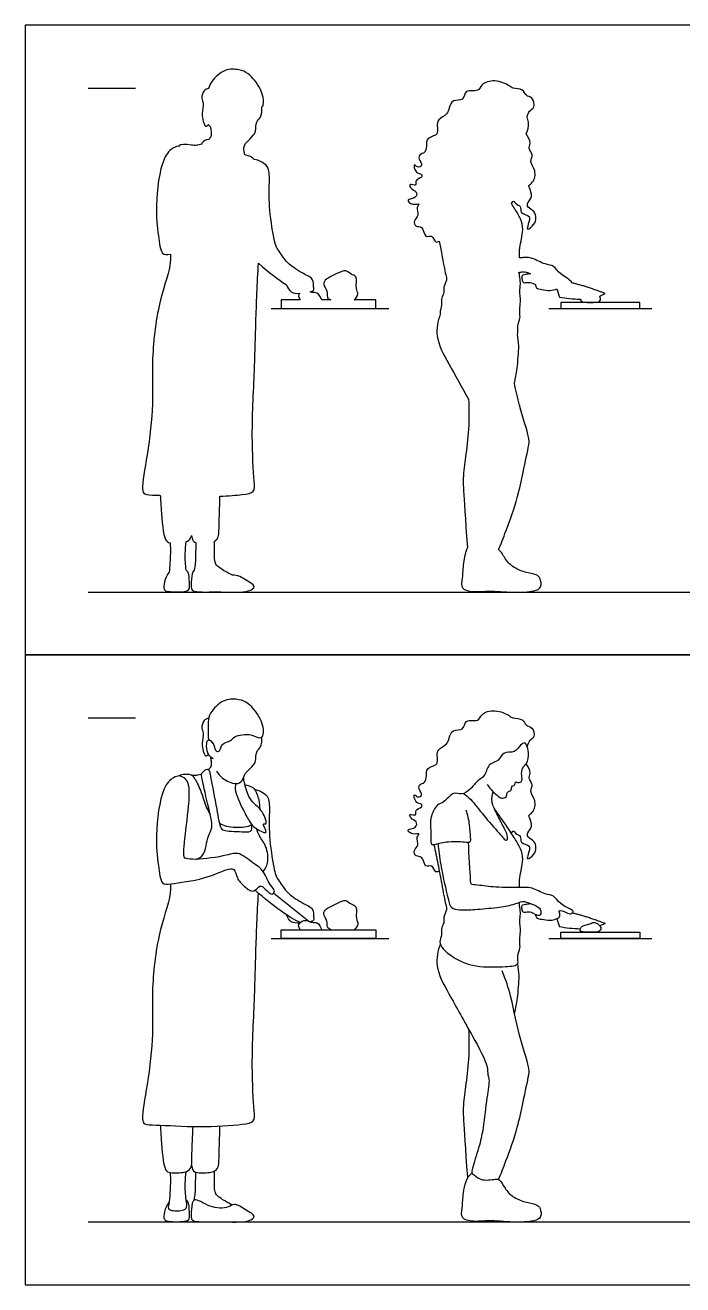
# Model space of a CAD drawing. Header units: millimetres. Extents: x 91.81 to 96.99, y 0.8 to 10.4.
# Drawn here: x 91.809 to 93.931, y 6.336 to 10.4 of the extents above; entities that cross this region are included whole.
import ezdxf

# ---------------------------------------------------------------- set-up
doc = ezdxf.new("R2010")
doc.units = ezdxf.units.MM
for name, color, linetype, true_color in [('AG-DETAIL-DIAGRAM', 7, 'Continuous', 0xccff66), ('AG-DIAGRAM', 7, 'Continuous', 0xfecc66), ('AG-GUIDE', 7, 'Continuous', 0xcccccc), ('AG-OUTLINE', 7, 'Continuous', 0x8000ff), ('AG-PEOPLE', 7, 'Continuous', 0x66ccff), ('X-VPRT', 6, 'Continuous', 0xff00ff)]:
    doc.layers.add(name, color=color, linetype=linetype, true_color=true_color)

msp = doc.modelspace()

# ---------------------------------------------------------------- linework, layer by layer
at = {"layer": 'AG-DETAIL-DIAGRAM'}
for p, q in [((93.4987, 9.4852), (93.8309, 9.4852)), ((93.4987, 7.4532), (93.8309, 7.4532))]:
    msp.add_line(p, q, dxfattribs=at)
for points in [[(92.6029, 9.4852), (92.9827, 9.4852)], [(92.6029, 7.4532), (92.9827, 7.4532)]]:
    msp.add_lwpolyline(points, dxfattribs=at)
at = {"layer": 'AG-DIAGRAM'}
for p, q in [((92.0123, 8.5708), (96.3811, 8.5708)), ((92.0123, 6.5388), (96.3811, 6.5388))]:
    msp.add_line(p, q, dxfattribs=at)
at = {"layer": 'AG-GUIDE'}
for p, q in [((92.0123, 10.1964), (92.1647, 10.1964)), ((92.0123, 8.1644), (92.1647, 8.1644))]:
    msp.add_line(p, q, dxfattribs=at)
at = {"layer": 'AG-OUTLINE'}
for points in [[(92.6965, 9.513), (92.6349, 9.513), (92.6349, 9.4852)], [(92.6349, 9.4852), (92.9398, 9.4852), (92.9398, 9.513), (92.87, 9.513)], [(92.7949, 9.513), (92.7658, 9.513)], [(93.5245, 9.5487), (93.5329, 9.5224)], [(93.6307, 9.5051), (93.5374, 9.505), (93.5374, 9.4852)], [(93.5374, 9.4852), (93.7916, 9.4852), (93.7916, 9.505), (93.6307, 9.5051)]]:
    msp.add_lwpolyline(points, dxfattribs=at)
for points, knots in [([(92.5726, 10.1351), (92.5747, 10.1371), (92.5819, 10.1501), (92.5711, 10.1976), (92.5308, 10.2452), (92.4995, 10.2571), (92.4514, 10.2605), (92.411, 10.2218), (92.4026, 10.2033), (92.4008, 10.195)], [3.219711, 3.219711, 3.219711, 3.219711, 3.34317, 3.753177, 4.204041, 4.529882, 4.913278, 5.33559, 5.608622, 5.608622, 5.608622, 5.608622]), ([(93.4286, 10.104), (93.4302, 10.1105), (93.4341, 10.1246), (93.4557, 10.1331), (93.4472, 10.1689), (93.4228, 10.1694), (93.4168, 10.1958), (93.3818, 10.194), (93.3712, 10.2054), (93.3249, 10.2262), (93.2794, 10.2117), (93.2733, 10.1823), (93.2262, 10.1953), (93.2254, 10.1531), (93.1869, 10.1619), (93.1763, 10.132), (93.1728, 10.1109), (93.1391, 10.0966), (93.138, 10.0749), (93.14, 10.0529), (93.134, 10.0434), (93.1019, 10.0355), (93.1051, 10.0098), (93.0996, 9.9856), (93.0821, 9.9847), (93.0757, 9.9669), (93.0957, 9.9477), (93.0736, 9.9378), (93.0653, 9.9513), (93.0623, 9.9438), (93.0701, 9.9196), (93.0886, 9.9214), (93.0908, 9.9064), (93.0639, 9.9023), (93.0746, 9.8772), (93.0453, 9.8912), (93.0529, 9.8699), (93.0733, 9.8649), (93.0731, 9.8394), (93.0333, 9.8386), (93.0588, 9.8173), (93.0858, 9.8264), (93.0688, 9.8111), (93.0816, 9.7849), (93.0602, 9.7708), (93.0682, 9.7462), (93.0927, 9.7544), (93.0968, 9.709), (93.1239, 9.7271), (93.1312, 9.6945), (93.1415, 9.7011), (93.1449, 9.7027)], [-12.65954, -12.65954, -12.65954, -12.65954, -12.402442, -12.150237, -11.846178, -11.589874, -11.324705, -11.014079, -10.787858, -10.38953, -10.012162, -9.739289, -9.399997, -9.098114, -8.791135, -8.496367, -8.232819, -7.909658, -7.65246, -7.389711, -7.207877, -6.905644, -6.630323, -6.361512, -6.145303, -5.924051, -5.66087, -5.440127, -5.24684, -5.131606, -4.856784, -4.634762, -4.466127, -4.203918, -3.987848, -3.748635, -3.550731, -3.292368, -3.056385, -2.76762, -2.513995, -2.26015, -2.064913, -1.776925, -1.513511, -1.270545, -1.030052, -0.709514, -0.464511, -0.191206, 0, 0, 0, 0]), ([(92.4008, 10.195), (92.3956, 10.1941), (92.3835, 10.1913), (92.3763, 10.1627), (92.387, 10.1482), (92.3776, 10.1138), (92.3829, 10.0917), (92.3898, 10.069), (92.3979, 10.0766), (92.4003, 10.079)], [0, 0, 0, 0, 0.229663, 0.517033, 0.75432, 1.082496, 1.372637, 1.610948, 1.791692, 1.791692, 1.791692, 1.791692]), ([(92.5142, 10.0042), (92.5161, 10.0088), (92.5193, 10.0183), (92.5248, 10.0231), (92.5461, 10.0447), (92.5538, 10.0568), (92.5531, 10.0892), (92.5713, 10.1011), (92.5738, 10.1244), (92.5726, 10.1351)], [1.094601, 1.094601, 1.094601, 1.094601, 1.255689, 1.431772, 1.738001, 1.96488, 2.272185, 2.529715, 2.85437, 2.85437, 2.85437, 2.85437]), ([(92.4003, 10.079), (92.4004, 10.0787), (92.4022, 10.0758), (92.4044, 10.0733), (92.4066, 10.0713)], [-0.2718975, -0.2718975, -0.2718975, -0.2718975, -0.2611966, -0.1492071, -0.1492071, -0.1492071, -0.1492071]), ([(93.4252, 10.0487), (93.431, 10.0582), (93.4346, 10.0829), (93.4306, 10.0988), (93.4286, 10.104)], [3.2986117, 3.2986117, 3.2986117, 3.2986117, 3.6512582, 3.8738977, 3.8738977, 3.8738977, 3.8738977]), ([(92.4066, 10.0713), (92.4077, 10.0669), (92.409, 10.0583), (92.4099, 10.0388), (92.4033, 10.0329), (92.4002, 10.0304)], [0, 0, 0, 0, 0.2107272, 0.455619, 0.6533245, 0.6533245, 0.6533245, 0.6533245]), ([(93.3776, 9.8246), (93.385, 9.8383), (93.3882, 9.82), (93.4117, 9.8184), (93.4027, 9.7902), (93.4436, 9.7872), (93.432, 9.7588), (93.4253, 9.7343), (93.4534, 9.7568), (93.458, 9.7766), (93.4537, 9.8005), (93.4288, 9.8104), (93.429, 9.828), (93.448, 9.8454), (93.4367, 9.875), (93.4314, 9.8829), (93.4509, 9.8923), (93.459, 9.9308), (93.434, 9.9587), (93.4504, 9.9813), (93.4307, 10.0012), (93.4421, 10.0191), (93.432, 10.0404), (93.4252, 10.0487)], [0, 0, 0, 0, 0.232272, 0.494885, 0.759071, 1.078866, 1.382668, 1.619373, 1.91613, 2.200295, 2.481867, 2.775547, 2.998408, 3.292243, 3.617353, 3.775596, 4.02479, 4.388437, 4.7366, 5.017682, 5.301769, 5.557709, 5.901374, 5.901374, 5.901374, 5.901374]), ([(92.308, 10.0097), (92.3009, 10.0089), (92.2846, 10.0054), (92.2464, 9.9679), (92.2274, 9.8153), (92.2378, 9.7287), (92.2461, 9.6569), (92.2659, 9.6595), (92.2779, 9.6612)], [0, 0, 0, 0, 0.265598, 0.658454, 1.361207, 1.930442, 2.366433, 2.651583, 2.651583, 2.651583, 2.651583]), ([(92.3452, 10.0126), (92.3273, 10.0165), (92.3037, 10.0135), (92.307, 10.0103), (92.308, 10.0097)], [-11.2139374, -11.2139374, -11.2139374, -11.2139374, -10.8228343, -10.7462116, -10.7462116, -10.7462116, -10.7462116]), ([(92.3786, 10.0162), (92.3732, 10.0143), (92.3604, 10.0112), (92.351, 10.0118), (92.3452, 10.0126)], [-0.4250063, -0.4250063, -0.4250063, -0.4250063, -0.2390252, 0, 0, 0, 0]), ([(92.4002, 10.0304), (92.3927, 10.0321), (92.3822, 10.0234), (92.379, 10.0174), (92.3786, 10.0162)], [-2.6324307, -2.6324307, -2.6324307, -2.6324307, -2.3332753, -2.2590552, -2.2590552, -2.2590552, -2.2590552]), ([(92.5481, 9.9666), (92.5421, 9.9736), (92.5324, 9.9768), (92.5229, 9.9801), (92.5181, 9.9808)], [-0.4794401, -0.4794401, -0.4794401, -0.4794401, -0.2312046, 0, 0, 0, 0]), ([(92.7286, 9.5389), (92.7334, 9.5401), (92.7416, 9.5436), (92.7388, 9.5558), (92.7407, 9.583), (92.7053, 9.5968), (92.6591, 9.628), (92.6451, 9.6458), (92.6175, 9.6849), (92.6121, 9.7079), (92.595, 9.8052), (92.5967, 9.8871), (92.5979, 9.939), (92.5751, 9.9575), (92.5574, 9.965), (92.5481, 9.9666)], [-4.43027, -4.43027, -4.43027, -4.43027, -4.277085, -4.082392, -3.805818, -3.464727, -3.039577, -2.753994, -2.374643, -2.087927, -1.528573, -0.987531, -0.595853, -0.304501, 0, 0, 0, 0]), ([(93.4036, 9.6493), (93.4037, 9.6602), (93.4029, 9.6816), (93.4184, 9.7396), (93.4086, 9.775), (93.3923, 9.8013), (93.3814, 9.8186), (93.3776, 9.8246)], [0, 0, 0, 0, 0.327475, 0.76398, 1.107499, 1.457397, 1.633984, 1.633984, 1.633984, 1.633984]), ([(93.1449, 9.7027), (93.1474, 9.6892), (93.154, 9.6535), (93.1649, 9.5953), (93.1712, 9.5778), (93.1573, 9.5542), (93.1617, 9.5354), (93.1505, 9.5199), (93.1547, 9.4967), (93.1476, 9.4811), (93.148, 9.4674)], [0.627094, 0.627094, 0.627094, 0.627094, 0.935998, 1.4218, 1.670013, 1.96449, 2.218157, 2.463419, 2.746255, 3.034842, 3.034842, 3.034842, 3.034842]), ([(92.2779, 9.6612), (92.2778, 9.6485), (92.2801, 9.6199), (92.2321, 9.49), (92.2158, 9.3023), (92.2238, 9.1781), (92.206, 9.0216), (92.1829, 8.906), (92.1937, 8.8832), (92.2172, 8.8837), (92.2402, 8.8828), (92.2448, 8.8826)], [0, 0, 0, 0, 0.352969, 1.015021, 1.809711, 2.453384, 3.185979, 3.793526, 4.029015, 4.375755, 4.458633, 4.458633, 4.458633, 4.458633]), ([(93.5747, 9.5677), (93.5636, 9.5824), (93.5333, 9.5941), (93.5161, 9.626), (93.4857, 9.6258), (93.4438, 9.6503), (93.4275, 9.6499), (93.4095, 9.6494), (93.4036, 9.6493)], [2.030546, 2.030546, 2.030546, 2.030546, 2.443947, 2.820056, 3.165744, 3.605217, 3.933166, 4.071069, 4.071069, 4.071069, 4.071069]), ([(92.4375, 8.8797), (92.465, 8.8811), (92.513, 8.8851), (92.5513, 8.8915), (92.5467, 8.9359), (92.5378, 9.0813), (92.5505, 9.2997), (92.5524, 9.4394), (92.5582, 9.5683), (92.5614, 9.6313)], [5.345932, 5.345932, 5.345932, 5.345932, 5.72574, 6.077024, 6.402961, 7.095593, 7.952195, 8.639196, 9.427405, 9.427405, 9.427405, 9.427405]), ([(92.87, 9.513), (92.8759, 9.5177), (92.8867, 9.533), (92.8734, 9.5483), (92.8826, 9.5922), (92.8589, 9.5938), (92.8439, 9.6132), (92.8142, 9.5973), (92.781, 9.583), (92.767, 9.564), (92.7869, 9.5422), (92.7802, 9.5213), (92.7906, 9.5151), (92.7949, 9.513)], [-3.031002, -3.031002, -3.031002, -3.031002, -2.758807, -2.513004, -2.162123, -1.922097, -1.664335, -1.351921, -0.99819, -0.753031, -0.465394, -0.216268, 0, 0, 0, 0]), ([(93.3969, 9.4021), (93.4003, 9.4096), (93.3951, 9.4291), (93.408, 9.455), (93.4022, 9.4715), (93.4092, 9.518), (93.4028, 9.537), (93.4084, 9.5595), (93.4054, 9.5875), (93.4022, 9.6015)], [4.954259, 4.954259, 4.954259, 4.954259, 5.240459, 5.545117, 5.789514, 6.183093, 6.444177, 6.715463, 7.097856, 7.097856, 7.097856, 7.097856]), ([(93.4022, 9.6015), (93.4062, 9.6027), (93.4187, 9.6059), (93.4299, 9.6016), (93.4396, 9.5979)], [3.1921283, 3.1921283, 3.1921283, 3.1921283, 3.3235799, 3.6183879, 3.6183879, 3.6183879, 3.6183879]), ([(93.4396, 9.5979), (93.4353, 9.5975), (93.4278, 9.5958), (93.4093, 9.5937), (93.4121, 9.58), (93.4144, 9.5656), (93.4336, 9.5723), (93.4454, 9.5675), (93.4551, 9.5625)], [-5.868952, -5.868952, -5.868952, -5.868952, -5.648065, -5.408333, -5.199974, -4.991201, -4.741045, -4.481748, -4.481748, -4.481748, -4.481748]), ([(92.6516, 9.5616), (92.6563, 9.5522), (92.6638, 9.5359), (92.6842, 9.5341), (92.6944, 9.5345)], [-5.2259702, -5.2259702, -5.2259702, -5.2259702, -4.9604182, -4.7186425, -4.7186425, -4.7186425, -4.7186425]), ([(93.4551, 9.5625), (93.4555, 9.5589), (93.4573, 9.5499), (93.4769, 9.5468), (93.5, 9.542), (93.5184, 9.5459), (93.5245, 9.5487)], [0, 0, 0, 0, 0.1885426, 0.4286642, 0.7246133, 0.9710363, 0.9710363, 0.9710363, 0.9710363]), ([(92.6944, 9.5345), (92.6942, 9.5343), (92.6895, 9.5291), (92.6894, 9.5234), (92.6965, 9.513)], [-0.08358946, -0.08358946, -0.08358946, -0.08358946, -0.08002788, 0, 0, 0, 0]), ([(93.5996, 9.5155), (93.6037, 9.5073), (93.6077, 9.5056), (93.6247, 9.5052), (93.6307, 9.5051)], [0.1863591, 0.1863591, 0.1863591, 0.1863591, 0.2868662, 0.3418532, 0.3418532, 0.3418532, 0.3418532]), ([(93.6307, 9.5051), (93.6356, 9.5052), (93.6515, 9.5055), (93.6623, 9.5074), (93.6667, 9.5136), (93.6634, 9.5256)], [0.3418532, 0.3418532, 0.3418532, 0.3418532, 0.3767743, 0.4538789, 0.5309836, 0.5309836, 0.5309836, 0.5309836]), ([(93.148, 9.4674), (93.1402, 9.445), (93.1288, 9.393), (93.174, 9.3096), (93.2175, 9.2322), (93.2393, 9.1932)], [0, 0, 0, 0, 0.483286, 1.049203, 1.646636, 1.646636, 1.646636, 1.646636]), ([(93.3874, 9.2444), (93.3908, 9.2603), (93.3965, 9.291), (93.4037, 9.3648), (93.3992, 9.3896), (93.3969, 9.4021)], [-1.239836, -1.239836, -1.239836, -1.239836, -0.839372, -0.353577, 0, 0, 0, 0]), ([(93.3366, 8.7075), (93.3446, 8.7275), (93.3605, 8.7675), (93.3872, 8.841), (93.4048, 8.9047), (93.4138, 8.9534), (93.4349, 9.0458), (93.4358, 9.0717), (93.4067, 9.1537), (93.3923, 9.2213), (93.3874, 9.2444)], [0, 0, 0, 0, 0.460201, 1.080257, 1.080257, 1.597469, 2.138256, 2.428376, 3.019532, 3.352698, 3.352698, 3.352698, 3.352698]), ([(93.2393, 9.1932), (93.241, 9.1647), (93.242, 9.1081), (93.2315, 9.0175), (93.2218, 8.9485), (93.2211, 8.9103), (93.2359, 8.7149)], [0, 0, 0, 0, 0.530285, 1.077704, 1.555641, 1.983483, 1.983483, 1.983483, 1.983483]), ([(92.2448, 8.8826), (92.2457, 8.8683), (92.2491, 8.8221), (92.255, 8.7382), (92.2696, 8.7309), (92.2763, 8.7298)], [0.2435831, 0.2435831, 0.2435831, 0.2435831, 0.4789782, 0.9775929, 1.1800917, 1.1800917, 1.1800917, 1.1800917]), ([(92.4198, 8.735), (92.4243, 8.7373), (92.4354, 8.7472), (92.4334, 8.7852), (92.4366, 8.8391), (92.4375, 8.8797)], [1.62919, 1.62919, 1.62919, 1.62919, 1.7792281, 2.1236947, 2.4669114, 2.4669114, 2.4669114, 2.4669114]), ([(92.3284, 8.7333), (92.335, 8.7357), (92.3419, 8.7408), (92.3449, 8.75), (92.3455, 8.7534)], [1.5876452, 1.5876452, 1.5876452, 1.5876452, 1.7792281, 1.871299, 1.871299, 1.871299, 1.871299]), ([(92.3455, 8.7534), (92.3467, 8.7463), (92.3502, 8.7361), (92.355, 8.7322), (92.3592, 8.7309)], [0.8910583, 0.8910583, 0.8910583, 0.8910583, 0.9775929, 1.1300962, 1.1300962, 1.1300962, 1.1300962]), ([(92.2763, 8.7298), (92.2788, 8.7056), (92.276, 8.6715), (92.2746, 8.6438), (92.2734, 8.6345)], [0.0073253, 0.0073253, 0.0073253, 0.0073253, 0.4930915, 0.7923857, 0.7923857, 0.7923857, 0.7923857]), ([(92.3284, 8.6418), (92.3262, 8.6576), (92.3243, 8.6928), (92.3268, 8.7203), (92.3284, 8.7333)], [2.0001968, 2.0001968, 2.0001968, 2.0001968, 2.4455231, 2.7980863, 2.7980863, 2.7980863, 2.7980863]), ([(92.3592, 8.7309), (92.3591, 8.6795), (92.3583, 8.6641), (92.3558, 8.6487), (92.3541, 8.6408)], [-0.5451419, -0.5451419, -0.5451419, -0.5451419, -0.2809546, 0, 0, 0, 0]), ([(92.4774, 8.6251), (92.4692, 8.6288), (92.4543, 8.6375), (92.4197, 8.6588), (92.4193, 8.676), (92.4198, 8.735)], [0, 0, 0, 0, 0.2971456, 0.6301948, 0.9021844, 0.9021844, 0.9021844, 0.9021844]), ([(93.2359, 8.7149), (93.2304, 8.7022), (93.221, 8.6639), (93.2207, 8.6185), (93.2117, 8.5771), (93.2644, 8.5702), (93.3062, 8.5762), (93.3828, 8.5684), (93.4474, 8.571), (93.4768, 8.5842), (93.4717, 8.6153), (93.4587, 8.6285), (93.4205, 8.6337), (93.3811, 8.6504), (93.357, 8.6768), (93.3452, 8.7009), (93.3366, 8.7075)], [0.338376, 0.338376, 0.338376, 0.338376, 0.787852, 1.20558, 1.543791, 1.915654, 2.305193, 2.814252, 3.285224, 3.57992, 3.874028, 4.11344, 4.466002, 4.845447, 5.195704, 5.522987, 5.522987, 5.522987, 5.522987]), ([(92.2734, 8.6345), (92.2695, 8.6297), (92.2619, 8.6191), (92.2557, 8.5897), (92.2574, 8.5772), (92.268, 8.5709), (92.3325, 8.5701), (92.341, 8.583), (92.3383, 8.6104), (92.3374, 8.6315), (92.3313, 8.6388), (92.3284, 8.6418)], [0.016921, 0.016921, 0.016921, 0.016921, 0.246965, 0.545433, 0.724297, 0.960742, 1.346312, 1.579293, 1.861356, 2.112952, 2.303803, 2.303803, 2.303803, 2.303803]), ([(92.3541, 8.6408), (92.3481, 8.6368), (92.3453, 8.6099), (92.3432, 8.5807), (92.3494, 8.5747), (92.355, 8.5733)], [-0.8174902, -0.8174902, -0.8174902, -0.8174902, -0.5193603, -0.2024235, 0, 0, 0, 0]), ([(92.355, 8.5733), (92.3697, 8.5694), (92.4436, 8.5734), (92.5242, 8.5665), (92.5576, 8.5898), (92.5201, 8.6084), (92.4948, 8.6267), (92.4774, 8.6251)], [-4.01281, -4.01281, -4.01281, -4.01281, -3.454483, -2.889217, -2.597018, -2.254197, -1.867902, -1.867902, -1.867902, -1.867902])]:
    msp.add_open_spline(points, degree=3, knots=knots, dxfattribs=at)
for points, degree in [([(92.5181, 9.9808), (92.5161, 9.9886), (92.5147, 9.9966), (92.5142, 10.0042)], 3), ([(92.5614, 9.6313), (92.5961, 9.6015), (92.6259, 9.5786), (92.6516, 9.5616)], 3), ([(93.6802, 9.5338), (93.6246, 9.5556), (93.5747, 9.5677)], 2), ([(92.7658, 9.513), (92.7573, 9.5339), (92.746, 9.5376), (92.7357, 9.5364), (92.7286, 9.5389)], 3), ([(93.5329, 9.5224), (93.5543, 9.5185), (93.5752, 9.516), (93.5996, 9.5155)], 3), ([(93.6634, 9.5256), (93.6694, 9.5279), (93.6749, 9.5306), (93.6802, 9.5338)], 3)]:
    msp.add_open_spline(points, degree=degree, dxfattribs=at)
at = {"layer": 'AG-PEOPLE'}
for points in [[(92.6108, 7.599), (92.7241, 7.509)], [(93.5245, 7.5167), (93.5329, 7.4904)]]:
    msp.add_lwpolyline(points, dxfattribs=at)
for points in [[(92.6349, 7.4532), (92.6349, 7.481), (92.9398, 7.481), (92.9398, 7.4532)], [(93.5374, 7.4532), (93.5374, 7.473), (93.7916, 7.473), (93.7916, 7.4532)]]:
    msp.add_lwpolyline(points, close=True, dxfattribs=at)
msp.add_arc((92.3282, 7.719), 0.00755, 178.2119, 259.283, dxfattribs=at)
for points, knots in [([(92.4165, 8.0326), (92.4103, 8.0358), (92.3978, 8.0449), (92.3928, 8.0719), (92.3972, 8.1024), (92.4203, 8.0806), (92.4222, 8.0538), (92.4396, 8.0571), (92.4408, 8.0843), (92.4748, 8.0884), (92.4821, 8.1078), (92.5388, 8.1163), (92.5655, 8.0942), (92.5831, 8.113), (92.5711, 8.1656), (92.5308, 8.2132), (92.4995, 8.2251), (92.4514, 8.2285), (92.4095, 8.1884), (92.3981, 8.1604), (92.3994, 8.1247), (92.3996, 8.1044), (92.4001, 8.094)], [0, 0, 0, 0, 0.261197, 0.56717, 0.828201, 1.094701, 1.379124, 1.558846, 1.83105, 2.136334, 2.382254, 2.79687, 3.11223, 3.34317, 3.753177, 4.204041, 4.529882, 4.913278, 5.33559, 5.648993, 5.983875, 6.303606, 6.303606, 6.303606, 6.303606]), ([(93.1449, 7.6707), (93.1415, 7.6691), (93.1312, 7.6625), (93.1239, 7.6951), (93.0968, 7.677), (93.0927, 7.7224), (93.0682, 7.7142), (93.0602, 7.7388), (93.0816, 7.7529), (93.0688, 7.7791), (93.0858, 7.7944), (93.0588, 7.7853), (93.0333, 7.8066), (93.0731, 7.8074), (93.0733, 7.8329), (93.0529, 7.8379), (93.0453, 7.8592), (93.0746, 7.8452), (93.0639, 7.8703), (93.0908, 7.8744), (93.0886, 7.8894), (93.0701, 7.8876), (93.0623, 7.9118), (93.0653, 7.9193), (93.0736, 7.9058), (93.0957, 7.9157), (93.0757, 7.9349), (93.0821, 7.9527), (93.0996, 7.9536), (93.1051, 7.9778), (93.1019, 8.0035), (93.134, 8.0114), (93.14, 8.0209), (93.138, 8.0429), (93.1391, 8.0646), (93.1728, 8.0789), (93.1763, 8.1), (93.1869, 8.1299), (93.2254, 8.1211), (93.2262, 8.1633), (93.2733, 8.1503), (93.2794, 8.1797), (93.3249, 8.1942), (93.3712, 8.1734), (93.3818, 8.162), (93.4168, 8.1638), (93.4228, 8.1374), (93.4472, 8.1369), (93.4557, 8.1011), (93.4341, 8.0926), (93.4302, 8.0785), (93.4286, 8.072)], [0, 0, 0, 0, 0.191206, 0.464511, 0.709514, 1.030052, 1.270545, 1.513511, 1.776925, 2.064913, 2.26015, 2.513995, 2.76762, 3.056385, 3.292368, 3.550731, 3.748635, 3.987848, 4.203918, 4.466127, 4.634762, 4.856784, 5.131606, 5.24684, 5.440127, 5.66087, 5.924051, 6.145303, 6.361512, 6.630323, 6.905644, 7.207877, 7.389711, 7.65246, 7.909658, 8.232819, 8.496367, 8.791135, 9.098114, 9.399997, 9.739289, 10.012162, 10.38953, 10.787858, 11.014079, 11.324705, 11.589874, 11.846178, 12.150237, 12.402442, 12.65954, 12.65954, 12.65954, 12.65954]), ([(92.4008, 8.163), (92.3956, 8.1621), (92.3835, 8.1593), (92.3763, 8.1307), (92.387, 8.1162), (92.3776, 8.0818), (92.3829, 8.0597), (92.3898, 8.037), (92.3979, 8.0446), (92.4003, 8.047)], [0, 0, 0, 0, 0.229663, 0.517033, 0.75432, 1.082496, 1.372637, 1.610948, 1.791692, 1.791692, 1.791692, 1.791692]), ([(92.4265, 7.9928), (92.4316, 7.9842), (92.443, 7.9681), (92.4887, 7.9471), (92.5111, 7.9597), (92.5183, 7.9854), (92.5248, 7.9911), (92.5461, 8.0127), (92.5538, 8.0248), (92.5531, 8.0572), (92.5713, 8.0691), (92.5738, 8.0924), (92.5726, 8.1031)], [0, 0, 0, 0, 0.314279, 0.703915, 0.97476, 1.255689, 1.431772, 1.738001, 1.96488, 2.272185, 2.529715, 2.85437, 2.85437, 2.85437, 2.85437]), ([(93.2998, 7.9503), (93.3034, 7.9444), (93.3111, 7.933), (93.3321, 7.9136), (93.3452, 7.9039), (93.3635, 7.9081), (93.3616, 7.9249), (93.3737, 7.9286), (93.3777, 7.9325), (93.3776, 7.9397), (93.3809, 7.9458), (93.3902, 7.9481), (93.3888, 7.9612), (93.4002, 7.9534), (93.4143, 7.9601), (93.41, 7.9787), (93.4111, 8.0061), (93.4295, 8.0154), (93.435, 8.0535), (93.428, 8.075), (93.4211, 8.0866), (93.4047, 8.0779), (93.3905, 8.0496), (93.3484, 8.0577), (93.3387, 8.023), (93.3004, 8.018), (93.2943, 7.9747), (93.2678, 7.9635), (93.2484, 7.9358), (93.2174, 7.9131), (93.1888, 7.9293), (93.1607, 7.8887), (93.1364, 7.8886), (93.1126, 7.8392), (93.1196, 7.8042), (93.1151, 7.7536), (93.132, 7.7569), (93.1683, 7.7671), (93.2235, 7.7659), (93.2476, 7.7621), (93.2455, 7.781), (93.2444, 7.8212), (93.2367, 7.8515), (93.2316, 7.8669)], [0, 0, 0, 0, 0.262586, 0.567289, 0.796752, 1.013654, 1.223348, 1.411668, 1.54147, 1.690538, 1.836074, 2.001977, 2.166038, 2.340173, 2.539668, 2.779204, 3.068619, 3.312949, 3.656807, 3.934506, 4.115469, 4.333685, 4.642831, 4.97798, 5.284875, 5.611956, 5.961209, 6.254939, 6.58979, 6.927038, 7.217208, 7.585926, 7.857037, 8.249393, 8.619677, 8.991593, 9.171225, 9.5276, 9.966385, 10.211026, 10.41957, 10.785751, 11.185632, 11.185632, 11.185632, 11.185632]), ([(92.4066, 8.0393), (92.4077, 8.0349), (92.409, 8.0263), (92.4099, 8.0068), (92.4033, 8.0009), (92.4002, 7.9984)], [0, 0, 0, 0, 0.2107272, 0.455619, 0.6533245, 0.6533245, 0.6533245, 0.6533245]), ([(93.3776, 7.7926), (93.385, 7.8063), (93.3882, 7.788), (93.4117, 7.7864), (93.4027, 7.7582), (93.4436, 7.7552), (93.432, 7.7268), (93.4253, 7.7023), (93.4534, 7.7248), (93.458, 7.7446), (93.4537, 7.7685), (93.4288, 7.7784), (93.429, 7.796), (93.448, 7.8134), (93.4367, 7.843), (93.4314, 7.8509), (93.4509, 7.8603), (93.459, 7.8988), (93.434, 7.9267), (93.4504, 7.9493), (93.4307, 7.9692), (93.4421, 7.9871), (93.432, 8.0084), (93.4252, 8.0167)], [0, 0, 0, 0, 0.232272, 0.494885, 0.759071, 1.078866, 1.382668, 1.619373, 1.91613, 2.200295, 2.481867, 2.775547, 2.998408, 3.292243, 3.617353, 3.775596, 4.02479, 4.388437, 4.7366, 5.017682, 5.301769, 5.557709, 5.901374, 5.901374, 5.901374, 5.901374]), ([(92.308, 7.9777), (92.3009, 7.9769), (92.2846, 7.9734), (92.2464, 7.9359), (92.2274, 7.7833), (92.2378, 7.6967), (92.2462, 7.6242), (92.2831, 7.6304), (92.3873, 7.6426), (92.4529, 7.675), (92.4859, 7.6812), (92.4913, 7.6449), (92.5135, 7.6224), (92.5474, 7.5958), (92.5657, 7.6294), (92.5834, 7.6127), (92.6066, 7.5893), (92.6173, 7.6095), (92.5958, 7.6264), (92.5777, 7.6759), (92.5497, 7.6902), (92.4998, 7.7349), (92.4593, 7.7195), (92.3629, 7.7052), (92.3369, 7.7097), (92.3268, 7.7116)], [0, 0, 0, 0, 0.265598, 0.658454, 1.361207, 1.930442, 2.366433, 2.664336, 3.258168, 3.76142, 4.04142, 4.35044, 4.688372, 5.024075, 5.311736, 5.563731, 5.86826, 6.067373, 6.35325, 6.759176, 7.088537, 7.529598, 7.903082, 8.473482, 8.77206, 8.77206, 8.77206, 8.77206]), ([(92.3207, 7.7192), (92.3211, 7.7331), (92.3221, 7.7664), (92.3374, 7.879), (92.3402, 7.9359), (92.3309, 7.9722), (92.2921, 7.98), (92.3428, 7.9864), (92.3555, 7.9712), (92.3761, 7.9316), (92.3925, 7.8743), (92.4019, 7.8604), (92.4061, 7.8535)], [8.886807, 8.886807, 8.886807, 8.886807, 9.240164, 9.858307, 10.302439, 10.636059, 10.889286, 11.212844, 11.46765, 11.850076, 12.293263, 12.575606, 12.575606, 12.575606, 12.575606]), ([(92.3452, 7.9806), (92.351, 7.9798), (92.3604, 7.9792), (92.3732, 7.9823), (92.3786, 7.9842)], [0, 0, 0, 0, 0.2390252, 0.4250063, 0.4250063, 0.4250063, 0.4250063]), ([(92.3597, 7.7083), (92.368, 7.7117), (92.3894, 7.7172), (92.3968, 7.7865), (92.4175, 7.8105), (92.3982, 7.8843), (92.3779, 7.9722), (92.3773, 7.9874), (92.4022, 8.008), (92.4081, 7.9676), (92.4269, 7.8741), (92.4374, 7.8069), (92.4543, 7.7995), (92.5144, 7.7969), (92.5433, 7.7967), (92.5406, 7.8166), (92.5381, 7.8233)], [0, 0, 0, 0, 0.297788, 0.752699, 1.065833, 1.561671, 2.107059, 2.323723, 2.584377, 2.881065, 3.470645, 3.926343, 4.148544, 4.597229, 4.875777, 5.140081, 5.140081, 5.140081, 5.140081]), ([(92.4878, 7.9526), (92.4872, 7.9445), (92.4834, 7.9278), (92.5178, 7.8553), (92.5374, 7.8228), (92.5516, 7.8073), (92.6007, 7.7827), (92.5695, 7.8275), (92.5937, 7.8175), (92.575, 7.8684), (92.5422, 7.8901), (92.5262, 7.9192), (92.5155, 7.9542), (92.5142, 7.9722)], [0, 0, 0, 0, 0.282299, 0.789656, 1.143523, 1.428972, 1.751054, 2.049551, 2.211622, 2.572047, 2.94761, 3.270297, 3.692723, 3.692723, 3.692723, 3.692723]), ([(92.5181, 7.9488), (92.5229, 7.9481), (92.5324, 7.9448), (92.5499, 7.9391), (92.5645, 7.8983), (92.5657, 7.8807), (92.5656, 7.8714)], [0, 0, 0, 0, 0.218689, 0.453487, 0.818005, 1.121391, 1.121391, 1.121391, 1.121391]), ([(92.5481, 7.9346), (92.5574, 7.933), (92.5751, 7.9255), (92.5979, 7.907), (92.5967, 7.8551), (92.595, 7.7732), (92.6121, 7.6759), (92.6175, 7.6529), (92.6451, 7.6138), (92.6591, 7.596), (92.7053, 7.5648), (92.7407, 7.551), (92.7388, 7.5238), (92.7416, 7.5116), (92.7334, 7.5081), (92.7286, 7.5069)], [0, 0, 0, 0, 0.304501, 0.595853, 0.987531, 1.528573, 2.087927, 2.374643, 2.753994, 3.039577, 3.464727, 3.805818, 4.082392, 4.277085, 4.43027, 4.43027, 4.43027, 4.43027]), ([(93.2231, 7.9206), (93.2314, 7.9145), (93.249, 7.902), (93.2886, 7.8477), (93.3344, 7.7984), (93.3622, 7.7624), (93.3675, 7.7823), (93.3561, 7.8066), (93.3366, 7.8426), (93.3169, 7.8835), (93.3142, 7.8963), (93.3155, 7.917), (93.3188, 7.9262)], [0, 0, 0, 0, 0.317946, 0.782542, 1.281058, 1.609629, 1.795891, 2.091156, 2.472158, 2.850586, 3.061808, 3.372252, 3.372252, 3.372252, 3.372252]), ([(93.4036, 7.6173), (93.4037, 7.6282), (93.4029, 7.6496), (93.4184, 7.7076), (93.4086, 7.743), (93.3881, 7.7761), (93.3617, 7.8176), (93.3365, 7.8532), (93.3232, 7.871)], [0, 0, 0, 0, 0.327475, 0.76398, 1.107499, 1.457397, 1.860356, 2.327889, 2.327889, 2.327889, 2.327889]), ([(92.4356, 7.8252), (92.443, 7.821), (92.4571, 7.8119), (92.5182, 7.8112), (92.5321, 7.8163), (92.5395, 7.8187)], [0, 0, 0, 0, 0.289697, 0.725307, 1.001816, 1.001816, 1.001816, 1.001816]), ([(92.577, 7.6686), (92.5833, 7.677), (92.5958, 7.6956), (92.5892, 7.7525), (92.5645, 7.7802), (92.5585, 7.7996), (92.5556, 7.8088)], [0, 0, 0, 0, 0.32225, 0.741453, 1.089266, 1.397289, 1.397289, 1.397289, 1.397289]), ([(93.4551, 7.5305), (93.4555, 7.5269), (93.4573, 7.5179), (93.4769, 7.5148), (93.5015, 7.5097), (93.5286, 7.5164), (93.5372, 7.5278), (93.5266, 7.5492), (93.5563, 7.5369), (93.5677, 7.5304), (93.5801, 7.5388), (93.5709, 7.5476), (93.5333, 7.5621), (93.5161, 7.594), (93.4857, 7.5938), (93.4438, 7.6183), (93.4193, 7.6176), (93.3354, 7.6158), (93.28, 7.6244), (93.2518, 7.6263), (93.2462, 7.6293), (93.2467, 7.6468), (93.2398, 7.7236), (93.2396, 7.764)], [0, 0, 0, 0, 0.188543, 0.428664, 0.724613, 1.020098, 1.221742, 1.434514, 1.706194, 1.927124, 2.109176, 2.275749, 2.639473, 2.970386, 3.274534, 3.661197, 3.949737, 4.46945, 4.918348, 5.204, 5.322319, 5.535091, 6.165206, 6.165206, 6.165206, 6.165206]), ([(93.1279, 7.7562), (93.1323, 7.7354), (93.1409, 7.6927), (93.1522, 7.6314), (93.1649, 7.5633), (93.1712, 7.5458), (93.1573, 7.5222), (93.1617, 7.5034), (93.1505, 7.4879), (93.1547, 7.4647), (93.1439, 7.4411), (93.1564, 7.415), (93.2301, 7.3626), (93.3178, 7.3601), (93.3824, 7.3628), (93.4023, 7.3701), (93.3951, 7.3971), (93.408, 7.423), (93.4022, 7.4395), (93.4092, 7.486), (93.4028, 7.505), (93.4084, 7.5275), (93.4054, 7.5555), (93.4022, 7.5695)], [0, 0, 0, 0, 0.457528, 0.925124, 1.393825, 1.633301, 1.917411, 2.162149, 2.398777, 2.671656, 2.950085, 3.235678, 3.765429, 4.318038, 4.77249, 4.995696, 5.276363, 5.575132, 5.814805, 6.200776, 6.456812, 6.722855, 7.097856, 7.097856, 7.097856, 7.097856]), ([(93.141, 7.7594), (93.143, 7.7363), (93.1468, 7.6935), (93.1728, 7.5846), (93.1809, 7.5497), (93.2129, 7.5443), (93.2609, 7.5459), (93.3306, 7.5527), (93.3819, 7.5601), (93.4137, 7.5758), (93.4389, 7.5661), (93.4748, 7.5525), (93.4732, 7.5255), (93.4589, 7.5279), (93.4501, 7.5336), (93.4336, 7.5403), (93.4144, 7.5336), (93.4121, 7.548), (93.4093, 7.5617), (93.4278, 7.5638), (93.4353, 7.5655), (93.4396, 7.5659)], [0, 0, 0, 0, 0.477444, 1.081085, 1.40218, 1.696548, 2.09839, 2.583299, 2.999456, 3.32358, 3.618388, 3.962001, 4.206838, 4.391087, 4.580636, 4.82145, 5.053773, 5.247663, 5.441169, 5.663811, 5.868952, 5.868952, 5.868952, 5.868952]), ([(92.2779, 7.6292), (92.2778, 7.6165), (92.2801, 7.5879), (92.2321, 7.458), (92.2158, 7.2703), (92.2238, 7.1461), (92.206, 6.9896), (92.1829, 6.874), (92.1937, 6.8512), (92.2382, 6.8521), (92.3705, 6.8422), (92.5023, 6.8514), (92.5513, 6.8595), (92.5467, 6.9039), (92.5378, 7.0493), (92.5505, 7.2677), (92.5524, 7.4074), (92.5582, 7.5363), (92.5614, 7.5993)], [0, 0, 0, 0, 0.352969, 1.015021, 1.809711, 2.453384, 3.185979, 3.793526, 4.029015, 4.375755, 5.050622, 5.72574, 6.077024, 6.402961, 7.095593, 7.952195, 8.639196, 9.427405, 9.427405, 9.427405, 9.427405]), ([(92.7949, 7.481), (92.7906, 7.4831), (92.7802, 7.4893), (92.7869, 7.5102), (92.767, 7.532), (92.781, 7.551), (92.8142, 7.5653), (92.8439, 7.5812), (92.8589, 7.5618), (92.8826, 7.5602), (92.8734, 7.5163), (92.8867, 7.501), (92.8759, 7.4857), (92.87, 7.481)], [0, 0, 0, 0, 0.216268, 0.465394, 0.753031, 0.99819, 1.351921, 1.664335, 1.922097, 2.162123, 2.513004, 2.758807, 3.031002, 3.031002, 3.031002, 3.031002]), ([(92.6944, 7.5025), (92.6842, 7.5021), (92.6638, 7.5039), (92.6563, 7.5202), (92.6516, 7.5296)], [4.7186425, 4.7186425, 4.7186425, 4.7186425, 4.9604182, 5.2259702, 5.2259702, 5.2259702, 5.2259702]), ([(93.148, 7.4354), (93.1402, 7.413), (93.1288, 7.361), (93.1773, 7.2715), (93.2496, 7.1433), (93.3036, 7.0447), (93.3001, 7.013), (93.3085, 6.9975), (93.297, 6.9343), (93.291, 6.8743), (93.2866, 6.842)], [0, 0, 0, 0, 0.483286, 1.049203, 1.766412, 2.365135, 2.659208, 2.880164, 3.322873, 3.88935, 3.88935, 3.88935, 3.88935]), ([(93.3969, 7.3701), (93.3992, 7.3576), (93.4037, 7.3328), (93.3965, 7.259), (93.3908, 7.2283), (93.3874, 7.2124)], [0, 0, 0, 0, 0.353577, 0.839372, 1.239836, 1.239836, 1.239836, 1.239836]), ([(93.3366, 6.6755), (93.3446, 6.6955), (93.3605, 6.7355), (93.3872, 6.809), (93.4048, 6.8727), (93.4138, 6.9214), (93.4349, 7.0138), (93.4358, 7.0397), (93.3984, 7.145), (93.3764, 7.2778), (93.3567, 7.3253), (93.3474, 7.3484)], [0, 0, 0, 0, 0.460201, 1.080257, 1.080257, 1.597469, 2.138256, 2.428376, 3.019532, 3.697638, 4.19328, 4.19328, 4.19328, 4.19328]), ([(93.2393, 7.1612), (93.241, 7.1327), (93.242, 7.0761), (93.2315, 6.9855), (93.2218, 6.9165), (93.2211, 6.8783), (93.2359, 6.6829)], [0, 0, 0, 0, 0.530285, 1.077704, 1.555641, 1.983483, 1.983483, 1.983483, 1.983483]), ([(92.2448, 6.8506), (92.2457, 6.8363), (92.2491, 6.7901), (92.2552, 6.7047), (92.2774, 6.6958), (92.3229, 6.6967), (92.3483, 6.7108), (92.3459, 6.7554), (92.3497, 6.8148), (92.3506, 6.8462)], [0.243583, 0.243583, 0.243583, 0.243583, 0.478978, 0.977593, 1.197058, 1.532044, 1.779228, 2.123695, 2.515008, 2.515008, 2.515008, 2.515008]), ([(92.3455, 6.7214), (92.3467, 6.7143), (92.3512, 6.7012), (92.3648, 6.6958), (92.4103, 6.6967), (92.4356, 6.7108), (92.4334, 6.7532), (92.4366, 6.8071), (92.4375, 6.8477)], [0.891058, 0.891058, 0.891058, 0.891058, 0.977593, 1.197058, 1.532044, 1.779228, 2.123695, 2.466911, 2.466911, 2.466911, 2.466911]), ([(93.2866, 6.842, -0.0084), (93.2832, 6.8234, -0.0084), (93.277, 6.7888, -0.0084), (93.2528, 6.7193, -0.0084), (93.2509, 6.7032, -0.0084), (93.2496, 6.6953, -0.0084)], [0, 0, 0, 0, 0.431492, 0.913144, 1.193761, 1.193761, 1.193761, 1.193761]), ([(92.2763, 6.6978), (92.2788, 6.6736), (92.2757, 6.6357), (92.274, 6.5981), (92.2658, 6.5735), (92.3179, 6.5729), (92.3335, 6.586), (92.3269, 6.6112), (92.3243, 6.6608), (92.3268, 6.6883), (92.3284, 6.7013)], [0.007325, 0.007325, 0.007325, 0.007325, 0.493091, 0.881075, 1.102715, 1.460593, 1.688814, 2.010903, 2.450254, 2.798086, 2.798086, 2.798086, 2.798086]), ([(92.3541, 6.6088), (92.3558, 6.6167), (92.3583, 6.6321), (92.3591, 6.6475), (92.3592, 6.6989)], [0, 0, 0, 0, 0.2809546, 0.5451419, 0.5451419, 0.5451419, 0.5451419]), ([(92.4774, 6.5931), (92.4692, 6.5968), (92.4543, 6.6055), (92.4197, 6.6268), (92.4193, 6.644), (92.4198, 6.703)], [0, 0, 0, 0, 0.2971456, 0.6301948, 0.9021844, 0.9021844, 0.9021844, 0.9021844]), ([(93.2496, 6.6953), (93.2344, 6.6852), (93.221, 6.6382), (93.2207, 6.5865), (93.2117, 6.5451), (93.2644, 6.5382), (93.3062, 6.5442), (93.3828, 6.5364), (93.4474, 6.539), (93.4768, 6.5522), (93.4717, 6.5833), (93.4587, 6.5965), (93.4205, 6.6017), (93.3811, 6.6184), (93.357, 6.6448), (93.3413, 6.6767), (93.3246, 6.6775), (93.277, 6.6675), (93.2558, 6.6925), (93.2496, 6.6953)], [0, 0, 0, 0, 0.628212, 1.053216, 1.397318, 1.775657, 2.171982, 2.689906, 3.169081, 3.46891, 3.768141, 4.011722, 4.370425, 4.756479, 5.112836, 5.44582, 5.669841, 6.069452, 6.421838, 6.421838, 6.421838, 6.421838]), ([(92.2734, 6.6025), (92.2695, 6.5977), (92.2619, 6.5871), (92.2557, 6.5577), (92.2574, 6.5452), (92.268, 6.5389), (92.3325, 6.5381), (92.341, 6.551), (92.3383, 6.5784), (92.3374, 6.5995), (92.3313, 6.6068), (92.3284, 6.6098)], [0.016921, 0.016921, 0.016921, 0.016921, 0.246965, 0.545433, 0.724297, 0.960742, 1.346312, 1.579293, 1.861356, 2.112952, 2.303803, 2.303803, 2.303803, 2.303803]), ([(92.355, 6.5413), (92.3494, 6.5427), (92.3432, 6.5487), (92.3454, 6.5787), (92.3502, 6.6253), (92.4046, 6.5807), (92.4643, 6.582), (92.4849, 6.6017), (92.5201, 6.5764), (92.5576, 6.5578), (92.5242, 6.5345), (92.4436, 6.5414), (92.3697, 6.5374), (92.355, 6.5413)], [0, 0, 0, 0, 0.202424, 0.51936, 0.839376, 1.259781, 1.702566, 1.971703, 2.339303, 2.665534, 2.943592, 3.481502, 4.01281, 4.01281, 4.01281, 4.01281])]:
    msp.add_open_spline(points, degree=3, knots=knots, dxfattribs=at)
for points, degree in [([(92.6964, 7.5043), (92.6602, 7.5207), (92.613, 7.5542), (92.5508, 7.6085)], 3), ([(93.5747, 7.5357), (93.6246, 7.5236), (93.6802, 7.5018)], 2), ([(92.6965, 7.481), (92.6894, 7.4914), (92.6895, 7.5024), (92.7157, 7.5156), (92.7305, 7.5039), (92.746, 7.5056), (92.7573, 7.5019), (92.7658, 7.481)], 3), ([(93.5996, 7.4835), (93.5752, 7.484), (93.5543, 7.4865), (93.5329, 7.4904)], 3), ([(93.6304, 7.5001), (93.6258, 7.4982), (93.6144, 7.4959), (93.6039, 7.492), (93.5982, 7.4835), (93.6011, 7.4765), (93.6089, 7.473), (93.6491, 7.473), (93.6623, 7.4754), (93.6689, 7.4846), (93.6609, 7.4995), (93.6422, 7.5072), (93.635, 7.502), (93.6304, 7.5001)], 3), ([(93.6802, 7.5018), (93.6749, 7.4986), (93.6694, 7.4959), (93.6634, 7.4936)], 3)]:
    msp.add_open_spline(points, degree=degree, dxfattribs=at)
at = {"layer": 'X-VPRT'}
for points in [[(91.8091, 8.3676), (96.5843, 8.3676), (96.5843, 10.3996), (91.8091, 10.3996)], [(91.8091, 6.3356), (96.5843, 6.3356), (96.5843, 8.3676), (91.8091, 8.3676)]]:
    msp.add_lwpolyline(points, close=True, dxfattribs=at)

doc.saveas('drawing.dxf')
